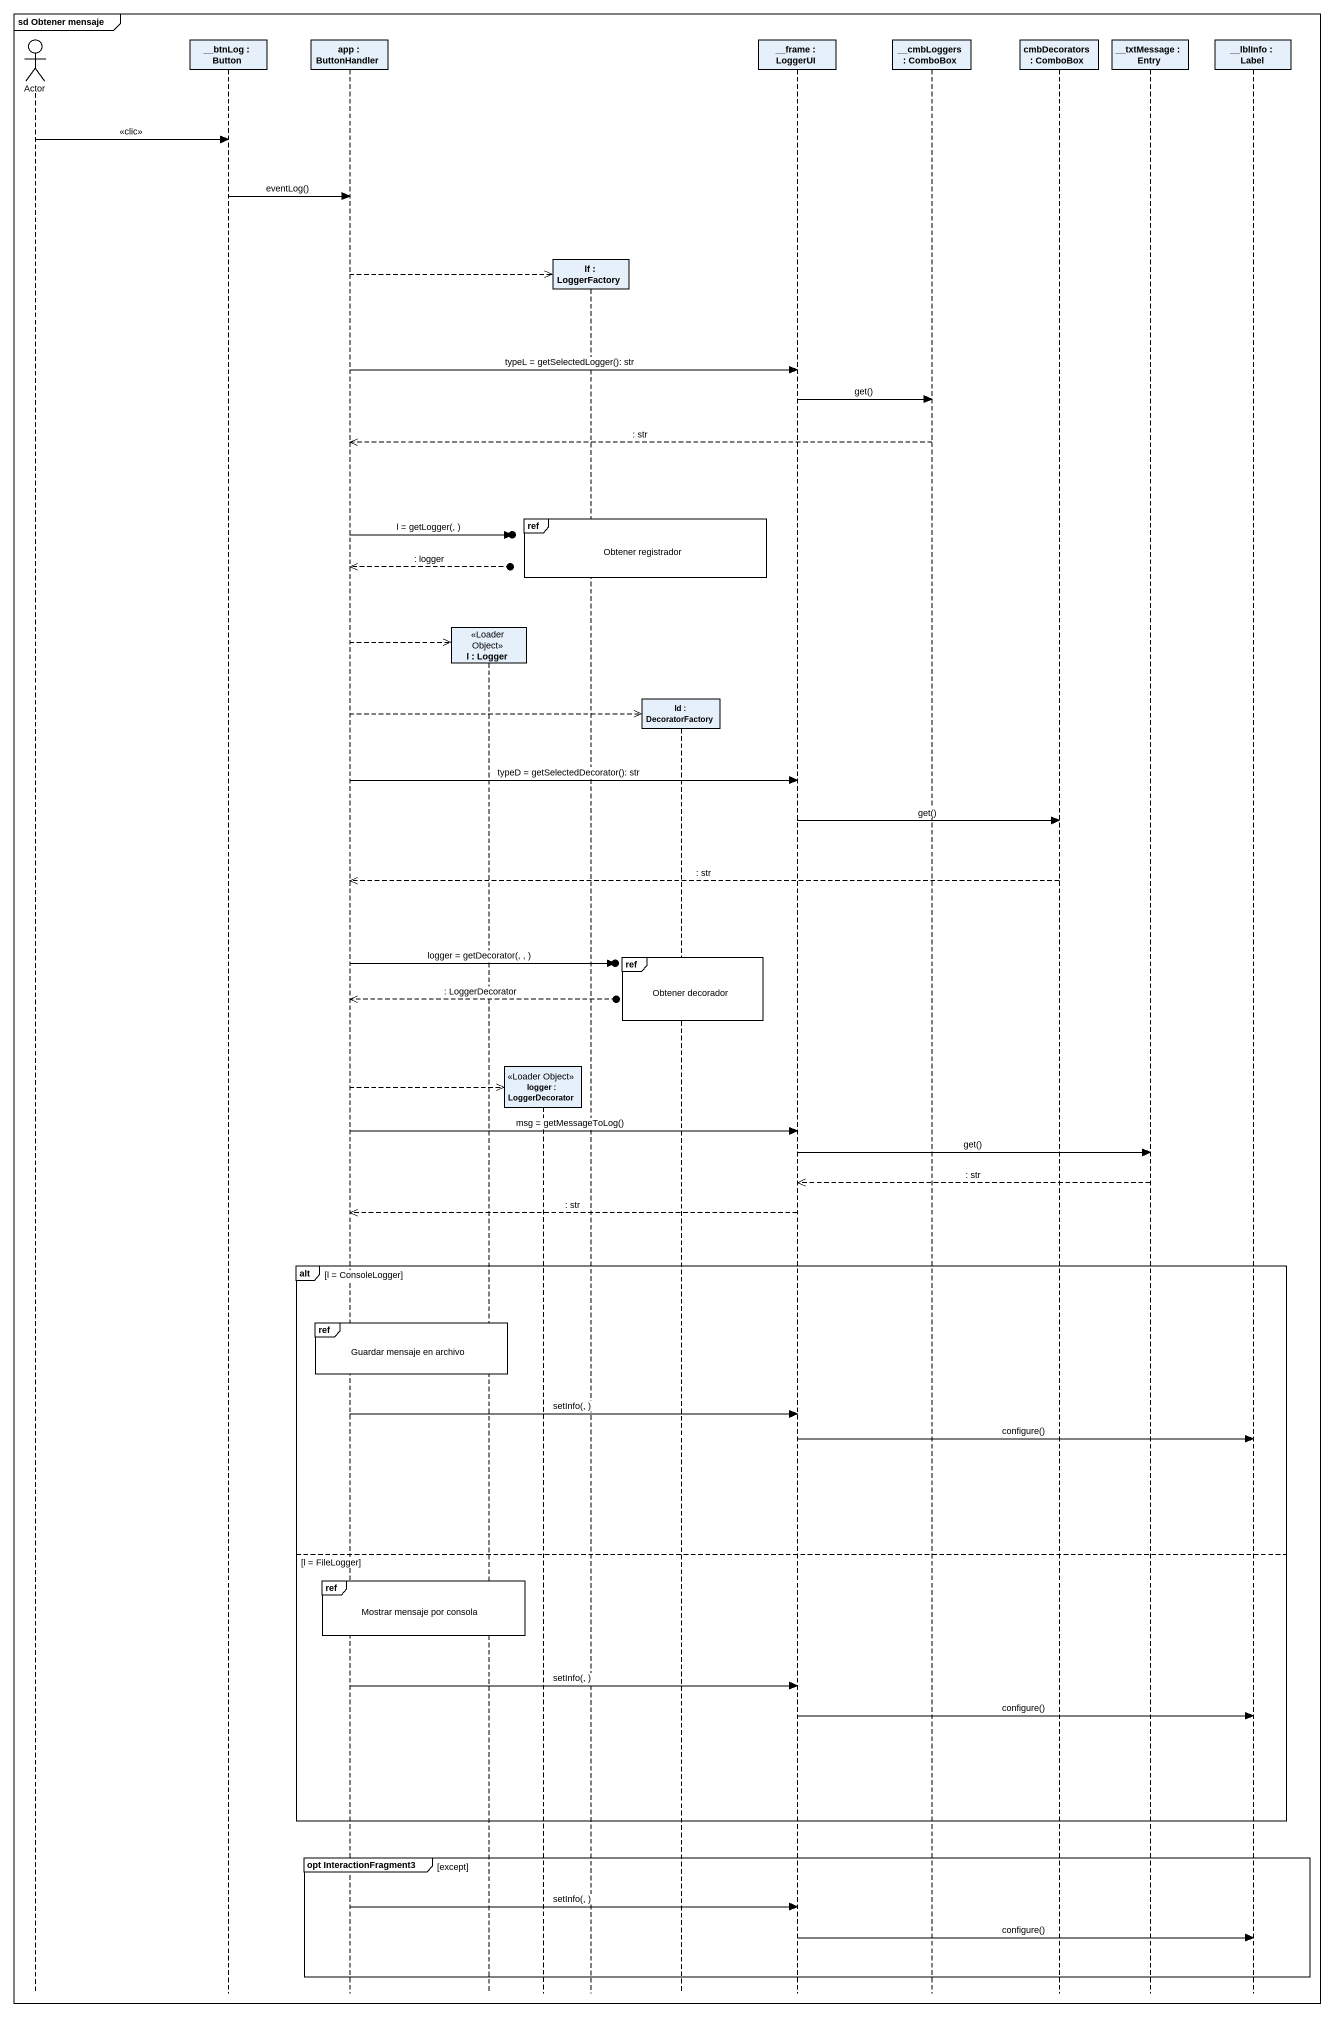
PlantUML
@startuml
mainframe sd Obtener mensaje
hide footbox
actor "Actor" as Actor_
participant "__btnLog : Button" as btnLog
participant "app : ButtonHandler" as app
participant "l : Logger" as l <<Loader Object>>
participant "logger : LoggerDecorator" as logger <<Loader Object>>
participant "lf : LoggerFactory" as lf
participant "ld : DecoratorFactory" as ld
participant "__frame : LoggerUI" as frame_
participant "__cmbLoggers : ComboBox" as cmbLoggers
participant "cmbDecorators : ComboBox" as cmbDecorators
participant "__txtMessage : Entry" as txtMessage
participant "__lblInfo : Label" as lblInfo

Actor_ -> btnLog : <<clic>>
btnLog -> app : eventLog()
app -->> lf **
app -> frame_ : typeL = getSelectedLogger(): str
frame_ -> cmbLoggers : get()
cmbLoggers -->> app : : str
ref over logger, lf, ld : Obtener registrador
app ->o] : l = getLogger(, )
app <<--o] : : logger
app -->> l **
app -->> ld **
app -> frame_ : typeD = getSelectedDecorator(): str
frame_ -> cmbDecorators : get()
cmbDecorators -->> app : : str
ref over ld : Obtener decorador
app ->o] : logger = getDecorator(, , )
app <<--o] : : LoggerDecorator
app -->> logger **
app -> frame_ : msg = getMessageToLog()
frame_ -> txtMessage : get()
txtMessage -->> frame_ : : str
frame_ -->> app : : str
alt l = ConsoleLogger
  ref over app, l : Guardar mensaje en archivo
  app -> frame_ : setInfo(, )
  frame_ -> lblInfo : configure()
else l = FileLogger
  ref over app, l : Mostrar mensaje por consola
  app -> frame_ : setInfo(, )
  frame_ -> lblInfo : configure()
end
group opt InteractionFragment3 [except]
  app -> frame_ : setInfo(, )
  frame_ -> lblInfo : configure()
end
@enduml
